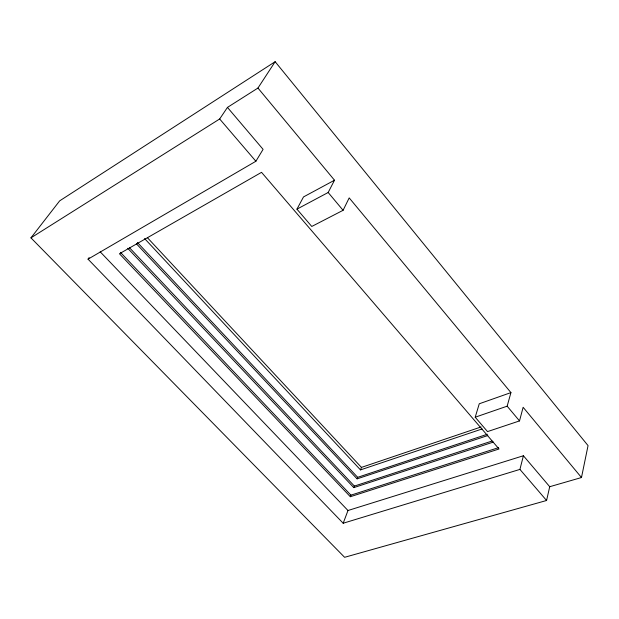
<?xml version="1.0" encoding="UTF-8"?>
<svg xmlns="http://www.w3.org/2000/svg" width="619" height="619" viewBox="0 0 619 619"><rect width="100%" height="100%" fill="white"/><g stroke="black" fill="none" stroke-linecap="round" stroke-linejoin="round"><path stroke-width="0.93" d="M549.718 486.712L581.481 477.535L588.05 445.61L275.153 61.699L59.664 200.858L30.95 237.858L344.605 557.301L546.569 500.492L549.718 486.712L523.411 455.746L347.986 510.505L343.189 523.233L88.037 259.152L89.121 257.612M546.569 500.492L519.929 469.403L523.411 455.746M275.153 61.699L257.953 88.045L334.508 180.214L303.511 196.927L296.934 209.152L311.767 226.461L343.088 210.305L349.193 197.894L510.938 392.601L479.261 403.781L475.206 417.206L487.532 431.598L519.511 420.92L523.132 407.287L581.481 477.535M475.206 417.206L507.154 406.172L510.938 392.601M350.339 496.717L499.038 448.992L261.535 172.337L119.444 253.751L350.339 496.717L350.927 495.154L498.581 447.638M127.738 248.281L353.782 487.617L354.37 486.077L492.043 441.038M136.459 243.84L357.109 478.851L357.681 477.326L487.346 434.244M144.598 238.563L360.498 469.898L361.45 467.399L481.095 426.955M296.934 209.152L328.171 192.494L334.508 180.214M88.037 259.152L255.887 161.25L263.09 149.357L227.452 107.404L257.953 88.045M30.95 237.858L219.668 118.98L227.452 107.404M360.498 469.898L482.162 428.944M357.109 478.851L487.803 435.536M353.782 487.617L493.428 442.059M343.189 523.233L519.929 469.403M100.193 251.809L347.986 510.505M120.411 252.328L350.927 495.154M129.348 247.585L354.37 486.077M137.41 242.478L357.681 477.326M147.461 237.735L361.45 467.399M219.668 118.98L255.887 161.25M328.171 192.494L343.088 210.305M507.154 406.172L519.511 420.92"/></g></svg>
